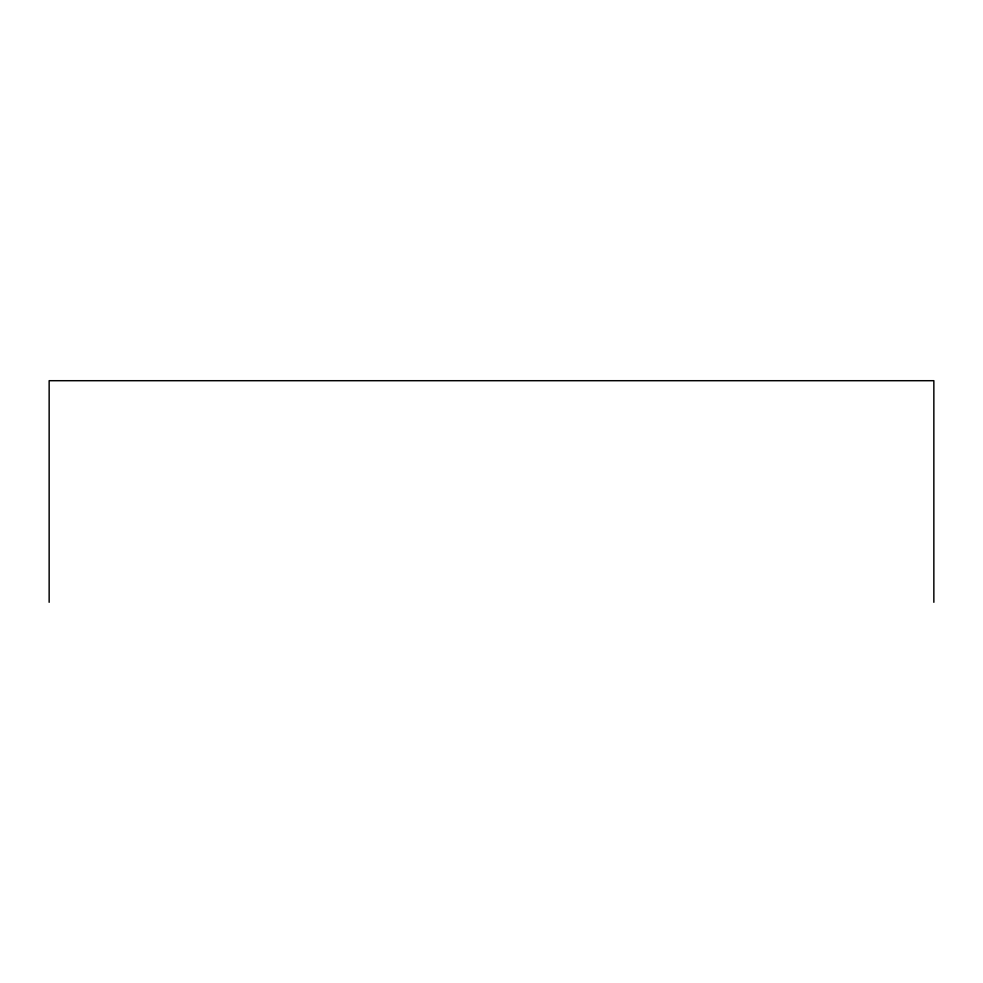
<?xml version="1.0" encoding="UTF-8"?>
<svg xmlns="http://www.w3.org/2000/svg" width="983" height="983" viewBox="0 0 983 983"><rect width="100%" height="100%" fill="white"/><g stroke="black" fill="none" stroke-linecap="round" stroke-linejoin="round"><path stroke-width="1.47" d="M933.85 602.296L933.85 380.704L49.15 380.704L49.15 602.296"/></g></svg>
